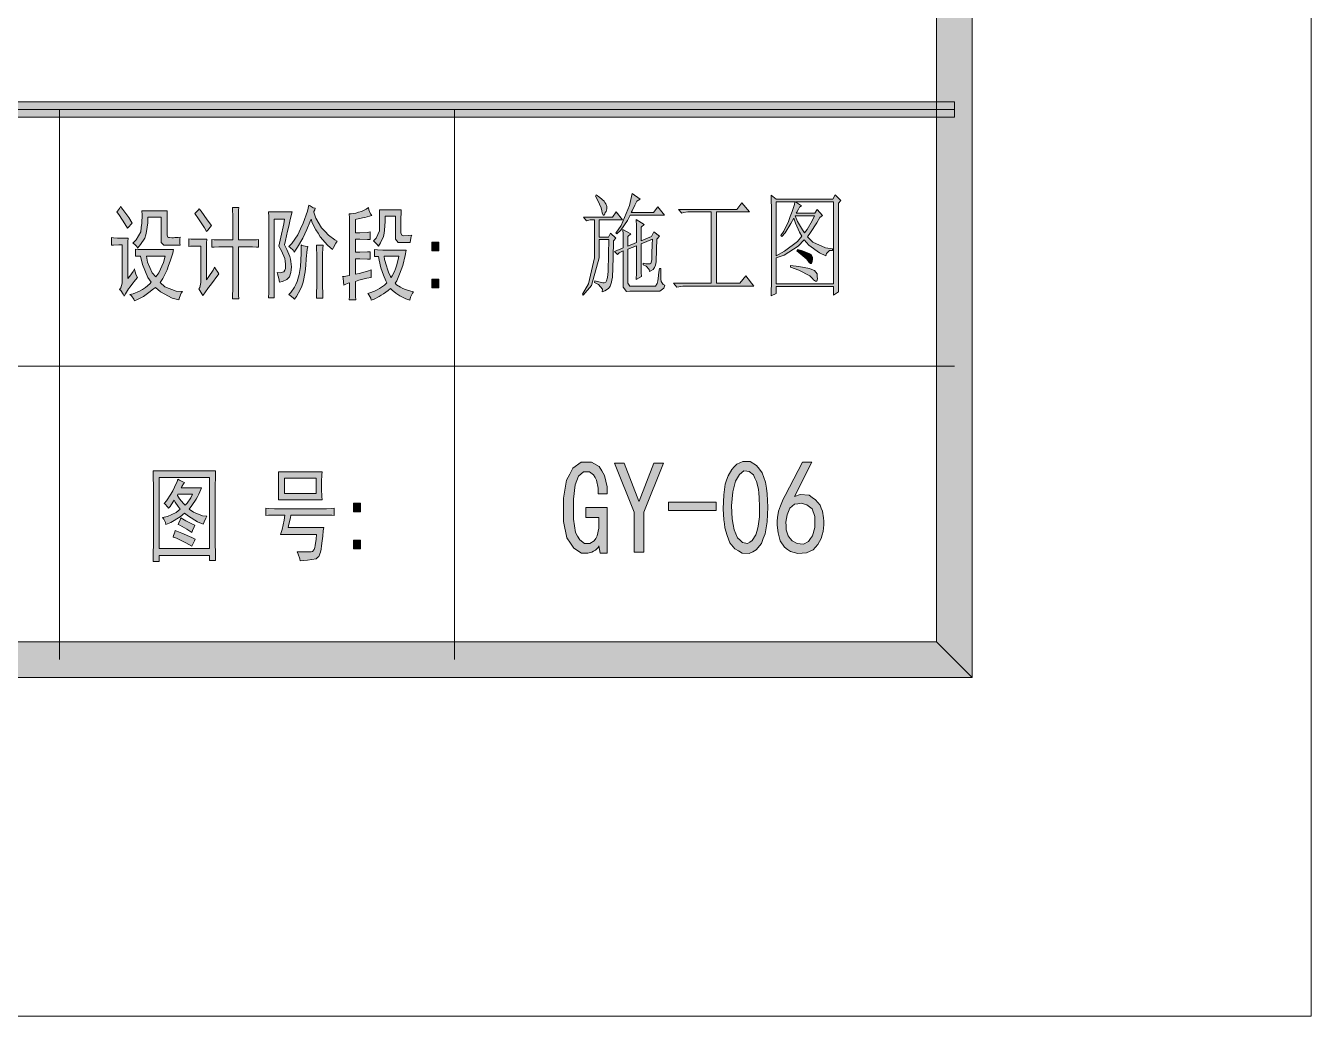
# Model space of a CAD drawing. Header units: millimetres. Extents: x 210 to 63265, y -7201 to 22496.
# Drawn here: x 61464 to 63265, y -7201 to -5813 of the extents above; entities that cross this region are included whole.
import ezdxf

# ---------------------------------------------------------------- set-up
doc = ezdxf.new("R2010")
doc.units = ezdxf.units.MM

msp = doc.modelspace()

# ---------------------------------------------------------------- hatches: boundary and pattern name
h = msp.add_hatch(color=0)
h.dxf.hatch_style = 2
h.paths.add_polyline_path([(62790.1, -6726.4), (62740, -6676.5), (62740, 21971.2), (62790.1, 22021.1)])
h = msp.add_hatch(color=0)
h.dxf.hatch_style = 2
h.paths.add_polyline_path([(60263.2, -5941), (60263.2, -5919.6), (62765, -5919.6), (62765, -5941)])
h = msp.add_hatch(color=0)
h.dxf.hatch_style = 2
h.paths.add_polyline_path([(62263.2, -6050.2), (62268.1, -6053.6), (62274.1, -6058.9), (62275.4, -6060.9), (62276.6, -6062.9), (62277.9, -6066.4), (62277.9, -6068.1), (62277.9, -6069.8), (62277, -6073.4), (62275.9, -6075), (62275, -6076.8), (62273.8, -6078.4), (62272.7, -6078.4), (62271.5, -6075.4), (62271.1, -6072.3), (62270, -6068.1), (62265.5, -6057.9), (62262.2, -6052)])
h = msp.add_hatch(color=0)
h.dxf.hatch_style = 2
h.paths.add_polyline_path([(62313.7, -6048.4), (62324.6, -6056.2), (62320.1, -6058.8), (62317.4, -6064.7), (62313.5, -6072.5), (62312.2, -6074.7), (62343.2, -6074.7), (62349.6, -6066.8), (62358.9, -6078.4), (62310.8, -6078.4), (62306.9, -6086.1), (62297.6, -6099.4), (62292.2, -6104.7), (62290.6, -6103.7), (62298.3, -6092.9), (62309.7, -6065.2)])
h = msp.add_hatch(color=0)
h.paths.add_polyline_path([(62602.4, -6061.8), (62602.4, -6163.6), (62602.4, -6169.8), (62602.6, -6180.8), (62602.8, -6185.8), (62595.4, -6190.6), (62595.4, -6178.4), (62515.5, -6178.4), (62515.5, -6188.3), (62508.1, -6191.8), (62508.3, -6185.8), (62508.7, -6173.2), (62508.7, -6166.8), (62508.7, -6074.1), (62508.7, -6068.9), (62508.3, -6057.1), (62508.1, -6050.7), (62515.5, -6056.2), (62594.5, -6056.2), (62597.9, -6050.2), (62605.8, -6058.2)])
h.paths.add_polyline_path([(62515.5, -6174.7), (62595.4, -6174.7), (62595.4, -6060), (62542.5, -6060), (62550.7, -6065.6), (62547.8, -6067.3), (62546.4, -6070), (62544.1, -6074.5), (62543.4, -6075.9), (62569.5, -6075.9), (62572.9, -6070.4), (62580.2, -6079), (62576.3, -6082), (62572.2, -6089.5), (62563.6, -6102.9), (62559.1, -6109), (62566.8, -6116.2), (62584.2, -6124.4), (62594, -6125.7), (62594, -6128.2), (62590.2, -6128.3), (62585.6, -6132.1), (62584.7, -6135.5), (62576.1, -6131.4), (62561.1, -6120.5), (62554.6, -6113.3), (62546.1, -6121.9), (62526.6, -6134.6), (62515.5, -6138.5)])
h.paths.add_polyline_path([(62515.5, -6060), (62515.5, -6135.5), (62526.9, -6129.2), (62545, -6115.5), (62551.2, -6107.8), (62548, -6102.2), (62542.5, -6089.7), (62540, -6082.7), (62536, -6090.4), (62527.8, -6103.3), (62523.3, -6108.5), (62521.9, -6107.2), (62525.8, -6100.8), (62532.5, -6087.4), (62535.1, -6080.6), (62537.8, -6073.6), (62541, -6063.4), (62541.4, -6060)])
h.paths.add_polyline_path([(62541.9, -6079.7), (62545.3, -6087.4), (62552, -6099.2), (62555.2, -6103.5), (62558.6, -6098.6), (62565.6, -6086.7), (62569, -6079.7)])
h = msp.add_hatch(color=0)
h.dxf.hatch_style = 2
h.paths.add_polyline_path([(61596.7, -6066.6), (61600.1, -6070.4), (61608.3, -6081.8), (61613.1, -6089.7), (61611.5, -6091.1), (61608.1, -6094.9), (61606.5, -6097), (61602.9, -6090.6), (61595.2, -6079), (61591.3, -6074), (61592.6, -6072.9), (61595.2, -6069.1)])
h = msp.add_hatch(color=0)
h.dxf.hatch_style = 2
h.paths.add_polyline_path([(61707, -6069.5), (61709.7, -6073.1), (61718.3, -6084.9), (61724.2, -6093.1), (61722.4, -6095.4), (61718.9, -6099.5), (61717.1, -6101.5), (61714.4, -6096.1), (61706.1, -6083.6), (61700.6, -6076.3), (61702, -6074.9), (61705.3, -6071.5)])
h = msp.add_hatch(color=0)
h.dxf.hatch_style = 2
h.paths.add_polyline_path([(61753.9, -6113.3), (61753.9, -6085.2), (61753.9, -6079.7), (61753.6, -6070.9), (61753.4, -6067.7), (61762.3, -6067.7), (61762.1, -6071.5), (61761.8, -6077.9), (61761.8, -6080.8), (61761.8, -6113.3), (61779.1, -6113.3), (61781.6, -6113.3), (61787.2, -6113.1), (61790.2, -6112.8), (61790.2, -6123.5), (61787, -6123.2), (61781.6, -6123), (61779.7, -6123), (61761.8, -6123), (61761.8, -6179.3), (61761.8, -6182.7), (61762.1, -6190.8), (61762.3, -6195.6), (61753.4, -6195.6), (61753.6, -6190.8), (61753.9, -6182.9), (61753.9, -6179.9), (61753.9, -6123), (61737.3, -6123), (61734.2, -6123), (61727.8, -6123.2), (61724.8, -6123.5), (61724.8, -6112.8), (61727.8, -6113.1), (61733.7, -6113.3), (61736.6, -6113.3)])
h = msp.add_hatch(color=0)
h.dxf.hatch_style = 2
h.paths.add_polyline_path([(61867.5, -6074.5), (61870.4, -6082.7), (61878.2, -6096.1), (61883.3, -6101.3), (61888.3, -6106.5), (61896.9, -6113.3), (61900.4, -6115.1), (61898.3, -6118), (61894.9, -6123.9), (61893.6, -6126.9), (61886.7, -6120.5), (61876.5, -6109), (61873.4, -6104), (61870.2, -6099.2), (61865.4, -6089.2), (61863.6, -6084.2), (61862.1, -6088.3), (61857.9, -6098.6), (61855, -6104.7), (61852.1, -6110.6), (61844.6, -6123.5), (61840, -6130.3), (61838.4, -6127.8), (61834.4, -6123.9), (61832.4, -6122.4), (61836.7, -6118.1), (61845, -6106), (61848.9, -6097.9), (61852.7, -6089.9), (61858.6, -6073.1), (61860.7, -6064.5), (61862.3, -6065.7), (61866.8, -6068.1), (61869.5, -6068.9), (61868.8, -6070.9), (61867.7, -6073.6)])
h = msp.add_hatch(color=0)
h.dxf.hatch_style = 2
h.paths.add_polyline_path([(61948.6, -6079), (61945.5, -6079.9), (61939.1, -6081.7), (61935.7, -6082.4), (61932.1, -6083.3), (61927.3, -6084.3), (61925.7, -6084.7), (61925.7, -6103.3), (61932.1, -6103.3), (61942.5, -6102.8), (61946.4, -6102), (61946.4, -6112.8), (61942.5, -6112.6), (61932.1, -6112.2), (61925.7, -6112.2), (61925.7, -6130.3), (61932.1, -6130.3), (61942.5, -6130), (61946.4, -6129.8), (61946.4, -6140.3), (61942.5, -6140.1), (61932.1, -6139.8), (61925.7, -6139.8), (61925.7, -6161.3), (61931.2, -6160.2), (61942.5, -6157), (61948, -6155), (61947.8, -6157.9), (61947.7, -6163.2), (61947.7, -6165.7), (61941.8, -6166.8), (61930.8, -6169.7), (61925.7, -6171.5), (61925.7, -6180.9), (61925.7, -6184.3), (61925.8, -6192.6), (61926.2, -6197.2), (61917.2, -6197.2), (61917.4, -6192.6), (61917.6, -6184.3), (61917.6, -6180.9), (61917.6, -6173.6), (61915.6, -6174.1), (61911.5, -6175.6), (61909.7, -6176.5), (61909.2, -6172.5), (61908.5, -6166.6), (61907.9, -6164.7), (61910.1, -6164.3), (61914.9, -6163.6), (61917.6, -6162.9), (61917.6, -6097.6), (61917.6, -6092.9), (61917.4, -6082.4), (61917.2, -6076.8), (61919.7, -6076.8), (61926.4, -6075.7), (61930.3, -6074.5), (61934.4, -6073.4), (61941, -6070), (61943.9, -6067.7), (61944.8, -6070.9), (61947.1, -6076.5)])
h = msp.add_hatch(color=0)
h.dxf.hatch_style = 2
h.paths.add_polyline_path([(62378.4, -6070.4), (62460, -6070.4), (62467.3, -6061.3), (62477.7, -6074), (62431.6, -6074), (62431.6, -6174.1), (62464.5, -6174.1), (62472.7, -6163.8), (62484, -6177.9), (62387.9, -6177.9), (62384.7, -6177.9), (62378.8, -6178.8), (62376.1, -6179.7), (62371.6, -6174.1), (62424.2, -6174.1), (62424.2, -6074), (62394.7, -6074), (62391.5, -6074), (62385.6, -6075), (62382.9, -6075.9)])
h = msp.add_hatch(color=0)
h.dxf.hatch_style = 2
h.paths.add_polyline_path([(61660.9, -6120.6), (61657.3, -6120.6), (61653.6, -6116.7), (61653.4, -6112.8), (61653.4, -6081.3), (61634.8, -6081.3), (61634.8, -6089.2), (61633.3, -6101.5), (61632.1, -6106), (61630.7, -6110.6), (61624.8, -6119.9), (61620.5, -6124.6), (61619.6, -6122.6), (61616.2, -6119.2), (61613.7, -6118), (61618.8, -6113.1), (61624.9, -6102), (61625.6, -6096), (61626.4, -6089.7), (61626.9, -6077.9), (61626.7, -6072.3), (61662.1, -6072.3), (61662, -6075.7), (61661.8, -6084.2), (61661.8, -6089.2), (61661.8, -6104.4), (61661.8, -6106.7), (61662.9, -6109.4), (61664.1, -6109.7), (61665.2, -6110.1), (61668.6, -6110.5), (61670.7, -6110.3), (61672.7, -6110.1), (61677.5, -6109.7), (61680.4, -6109.4), (61679.9, -6112.2), (61679.9, -6118), (61680.4, -6120.6)])
h = msp.add_hatch(color=0)
h.dxf.hatch_style = 2
h.paths.add_polyline_path([(61837.1, -6074), (61836.2, -6077), (61833.9, -6087), (61832.4, -6094), (61830.8, -6100.8), (61828, -6114), (61826.5, -6120.1), (61829.8, -6126.6), (61833.9, -6136.6), (61834.8, -6140.1), (61835.5, -6143.7), (61836, -6151.1), (61835.7, -6155), (61835.5, -6158.9), (61833.5, -6164.8), (61831.7, -6166.8), (61829.9, -6168.8), (61823.7, -6171.6), (61819.2, -6172.5), (61818.5, -6167.5), (61816.7, -6160.7), (61816, -6158.9), (61820.3, -6159.5), (61825.7, -6157.9), (61826.7, -6155.5), (61827.6, -6153.4), (61828, -6147.1), (61827.3, -6143.2), (61826.7, -6139.3), (61822.3, -6128.5), (61818.5, -6121.9), (61821.4, -6109.4), (61825.5, -6090.6), (61826.5, -6084.2), (61812.1, -6084.2), (61812.1, -6194.5), (61804, -6194.5), (61804.4, -6186.8), (61804.5, -6173.6), (61804.5, -6168.1), (61804.5, -6101), (61804.5, -6094.5), (61804.4, -6080.9), (61804, -6074)])
h = msp.add_hatch(color=0)
h.dxf.hatch_style = 2
h.paths.add_polyline_path([(61989.9, -6071.1), (61989.7, -6075.4), (61989.5, -6083.3), (61989.5, -6086.8), (61989.5, -6101), (61989.5, -6103.5), (61990.8, -6106.5), (61992.2, -6106.9), (61993.6, -6107.4), (61999.9, -6107.2), (62004.7, -6106.7), (62003.8, -6108.7), (62002.8, -6113.7), (62002.6, -6116.7), (61989.5, -6116.7), (61985.9, -6116.7), (61982, -6112.1), (61981.8, -6107.2), (61981.8, -6080.2), (61967.5, -6080.2), (61967.5, -6087.6), (61966.6, -6099.4), (61965.9, -6103.8), (61965, -6108.3), (61960.9, -6117.3), (61957.9, -6121.9), (61956.2, -6119.9), (61953, -6116.2), (61951.1, -6114.6), (61955, -6110.6), (61959.3, -6100.6), (61959.5, -6094.5), (61959.6, -6088.4), (61959.6, -6076.8), (61959.5, -6071.1)])
h = msp.add_hatch(color=0)
h.dxf.hatch_style = 2
h.paths.add_polyline_path([(62245, -6190.6), (62244.1, -6189.5), (62252.3, -6174.7), (62260.7, -6138.5), (62260.7, -6117.1), (62260.7, -6085), (62254.8, -6085), (62249.4, -6086.3), (62245.5, -6081.5), (62285.8, -6081.5), (62291.1, -6074.1), (62299.9, -6085), (62267.2, -6085), (62267.2, -6109.2), (62280.4, -6109.2), (62283.3, -6103.7), (62290.6, -6111), (62287.2, -6114.6), (62286.7, -6138.5), (62285.8, -6165.9), (62285.2, -6169.3), (62284.7, -6172.7), (62282.9, -6177.9), (62281.6, -6179.7), (62280.2, -6181.5), (62275.2, -6184.5), (62271.5, -6185.8), (62271.8, -6182.4), (62266.4, -6175.9), (62260.7, -6172.9), (62261.3, -6170.4), (62264.8, -6171.6), (62270.4, -6173.1), (62272.2, -6173.2), (62274.1, -6173.4), (62276.5, -6172.7), (62277.2, -6171.6), (62277.7, -6170.7), (62279, -6165.7), (62279.3, -6161.6), (62279.9, -6157.5), (62280.6, -6133), (62280.8, -6112.8), (62267.2, -6112.8), (62267.5, -6138.2), (62256.6, -6177.2)])
h = msp.add_hatch(color=0)
h.dxf.hatch_style = 2
h.paths.add_polyline_path([(62307.4, -6121.9), (62319.6, -6117.1), (62319.6, -6110.3), (62319.4, -6094), (62319, -6084.5), (62330.5, -6091.8), (62326, -6095.6), (62326, -6114.6), (62340.7, -6108.5), (62343.7, -6101.7), (62351.6, -6107.9), (62348, -6112.2), (62347.8, -6126.9), (62347.3, -6143.9), (62346.8, -6146.2), (62346.4, -6148.6), (62345, -6152.1), (62343.9, -6153.2), (62342.8, -6154.5), (62339.8, -6156.6), (62337.8, -6157.5), (62337.5, -6154.5), (62333.2, -6150), (62328.9, -6148.4), (62328.9, -6145.9), (62332.8, -6146.6), (62337.8, -6146.8), (62338.7, -6146.6), (62339.8, -6146.2), (62341, -6141.2), (62341.2, -6136.7), (62341.2, -6132.1), (62341.4, -6119.8), (62341.8, -6112.2), (62326, -6118.9), (62326, -6145.3), (62326, -6149.6), (62326.2, -6159.1), (62326.6, -6164.3), (62319, -6168.6), (62319.4, -6159.6), (62319.6, -6136), (62319.6, -6121.4), (62307.4, -6126.2), (62307.4, -6169.8), (62307.4, -6173.8), (62310.3, -6177.9), (62313.3, -6177.9), (62344.1, -6177.9), (62346.1, -6177.9), (62348.7, -6174.3), (62349.3, -6170.7), (62350, -6167.2), (62351.1, -6158.6), (62351.6, -6153.2), (62353.6, -6153.2), (62353.6, -6157), (62353.7, -6164.3), (62353.9, -6168.1), (62354.3, -6171.6), (62357, -6175.9), (62359.3, -6176.6), (62357.7, -6180.9), (62352.3, -6185.2), (62348.6, -6185.2), (62310.3, -6185.2), (62305.4, -6185.4), (62300.8, -6179.7), (62301, -6173.6), (62301, -6128.7), (62295.1, -6131.2), (62293.1, -6133.7), (62288.6, -6129.4), (62301, -6124.4), (62301, -6118.7), (62300.8, -6105.8), (62300.4, -6098.6), (62311.7, -6104.7), (62307.4, -6108.5)])
h = msp.add_hatch(color=0)
h.dxf.hatch_style = 2
h.paths.add_polyline_path([(61607.2, -6110.6), (61607, -6115.6), (61606.9, -6126.9), (61606.9, -6133.2), (61606.9, -6167.5), (61609.5, -6164.1), (61614.2, -6157.3), (61616.2, -6153.9), (61616.9, -6156.8), (61618.8, -6162.7), (61620.5, -6165.7), (61617.6, -6169.1), (61612.6, -6175.6), (61610.3, -6178.8), (61607.9, -6181.8), (61603.6, -6188.6), (61601.9, -6192.2), (61600.2, -6189.2), (61597.2, -6184.3), (61595.4, -6182.7), (61597.2, -6180.4), (61598.8, -6174), (61598.8, -6169.7), (61598.8, -6120.1), (61594.3, -6120.1), (61587, -6120.5), (61584.1, -6120.6), (61584.1, -6110.1), (61586.8, -6110.3), (61592.6, -6110.6), (61595.4, -6110.6)])
h = msp.add_hatch(color=0)
h.dxf.hatch_style = 2
h.paths.add_polyline_path([(61717.6, -6112.2), (61717.2, -6117.6), (61717.1, -6128.9), (61717.1, -6134.8), (61717.1, -6169.1), (61720.6, -6164.3), (61726.4, -6155.5), (61728.5, -6151.6), (61729.8, -6153.9), (61732.8, -6158.4), (61734.4, -6160.7), (61722.6, -6176.5), (61719.9, -6180), (61714.6, -6187.4), (61712.1, -6191.1), (61710.6, -6188.6), (61707.8, -6184), (61706.5, -6182), (61707.9, -6179.9), (61709.2, -6173.1), (61709, -6168.6), (61709, -6121.9), (61703.3, -6121.9), (61694.9, -6122.1), (61692.2, -6122.4), (61692.2, -6111.7), (61695.6, -6112.1), (61700.2, -6112.2), (61701.5, -6112.2)])
h = msp.add_hatch(color=0)
h.dxf.hatch_style = 2
h.paths.add_polyline_path([(61858.9, -6122.4), (61858.2, -6126.6), (61856.6, -6140), (61856.1, -6149.1), (61855.3, -6158.2), (61852.7, -6172.7), (61850.5, -6178.1), (61848.4, -6183.4), (61843.4, -6192.6), (61840.3, -6196.1), (61838.5, -6194.2), (61834.4, -6191.1), (61832.4, -6189.9), (61835.5, -6186.8), (61840.5, -6179.7), (61842.3, -6175.6), (61844.1, -6171.5), (61846.8, -6161.8), (61847.8, -6156.2), (61848.7, -6150.5), (61849.6, -6132.5), (61849.6, -6120.1), (61850.9, -6121), (61855.5, -6122.1)])
h = msp.add_hatch(color=0)
h.dxf.hatch_style = 2
h.paths.add_polyline_path([(61880.6, -6120.6), (61880, -6124.6), (61879.7, -6133.2), (61879.7, -6137.6), (61879.7, -6175.4), (61879.7, -6178.1), (61879.9, -6187.9), (61880, -6195.1), (61871.3, -6195.1), (61871.4, -6187.4), (61871.6, -6177.4), (61871.6, -6174.7), (61871.6, -6137.6), (61871.6, -6133.7), (61871.4, -6125.1), (61871.3, -6120.6)])
h = msp.add_hatch(color=0)
h.dxf.hatch_style = 2
h.paths.add_polyline_path([(62042.6, -6128.5), (62033, -6128.5), (62033, -6116.2), (62042.6, -6116.2)])
h = msp.add_hatch(color=0)
h.paths.add_polyline_path([(61617.8, -6126.4), (61621.2, -6126.6), (61628.9, -6126.9), (61633, -6126.9), (61671.1, -6126.9), (61669.8, -6131.9), (61666.3, -6143), (61664.1, -6149.1), (61662, -6155.2), (61655.9, -6167.2), (61652.1, -6173.1), (61658.7, -6179), (61674.5, -6185.2), (61683.3, -6185.4), (61681.6, -6187.9), (61679.1, -6193.8), (61678.2, -6197.2), (61669.1, -6194.7), (61652.8, -6185.9), (61645.7, -6179.9), (61643, -6182), (61636.4, -6187), (61632.6, -6189.7), (61628.9, -6192.4), (61620.6, -6196.7), (61616.2, -6198.5), (61615.3, -6196.1), (61612.2, -6191.8), (61609.9, -6189.9), (61614.6, -6188.8), (61623.3, -6185.2), (61627.4, -6182.7), (61631.6, -6180), (61637.6, -6175), (61639.8, -6172.5), (61635.1, -6166.1), (61627.6, -6147.7), (61624.6, -6135.9), (61617.8, -6135.9)])
h.paths.add_polyline_path([(61646.2, -6165.2), (61650.3, -6159.5), (61657, -6145), (61659.3, -6135.9), (61633, -6135.9), (61634.6, -6144.6), (61641, -6159.3)])
h = msp.add_hatch(color=0)
h.paths.add_polyline_path([(61996.7, -6127.4), (61995.4, -6135.3), (61992, -6149.3), (61989.9, -6155.4), (61987.7, -6161.4), (61983.6, -6170.7), (61981.5, -6174.1), (61983.4, -6176.1), (61988.8, -6179.7), (61992.4, -6181.3), (61996, -6182.7), (62003.5, -6185.2), (62007.2, -6185.9), (62005.8, -6187.7), (62003.1, -6193.6), (62002.2, -6197.9), (61996.5, -6195.6), (61987.9, -6191.5), (61985.2, -6189.7), (61982.5, -6187.9), (61977.4, -6183.8), (61975, -6181.5), (61971.8, -6184.3), (61965.2, -6189), (61962, -6190.8), (61958.9, -6192.6), (61951.9, -6196.1), (61948, -6197.9), (61947.3, -6195.1), (61944.8, -6190.2), (61943, -6188.3), (61946, -6187.4), (61952.5, -6184.9), (61956.1, -6183.3), (61959.6, -6181.5), (61966.6, -6176.6), (61970, -6173.6), (61968.4, -6170.7), (61965, -6162.7), (61963.2, -6157.3), (61961.6, -6152.3), (61959.1, -6141.8), (61958.2, -6136.4), (61956.8, -6136.4), (61953.9, -6136.4), (61952.7, -6136.4), (61952.7, -6126.9), (61956.8, -6127.3), (61964.3, -6127.4), (61967.9, -6127.4)])
h.paths.add_polyline_path([(61965.9, -6135.9), (61966.6, -6140.7), (61969.1, -6149.8), (61970.7, -6154.3), (61972.3, -6158.6), (61974.8, -6164.3), (61975.9, -6165.7), (61977.4, -6163.8), (61980.4, -6157.7), (61981.8, -6153.6), (61983.4, -6149.6), (61985.8, -6140.7), (61986.5, -6135.9), (61967.9, -6135.9)])
h = msp.add_hatch(color=0)
h.dxf.hatch_style = 2
h.paths.add_polyline_path([(62545, -6126.9), (62550.7, -6128.3), (62559.1, -6131.2), (62561.6, -6132.5), (62564.1, -6133.5), (62566.3, -6137.8), (62566.1, -6140.7), (62565.7, -6143.5), (62564.8, -6146.4), (62564.1, -6146.4), (62563.2, -6146.4), (62561.6, -6145), (62560.5, -6143.4), (62558.2, -6140.3), (62550, -6133), (62544.4, -6128.7)])
h = msp.add_hatch(color=0)
h.dxf.hatch_style = 2
h.paths.add_polyline_path([(62535.5, -6148.9), (62546.9, -6150.5), (62561.8, -6153.4), (62565.2, -6154.8), (62568.8, -6156.1), (62572.7, -6160.9), (62572.9, -6164.3), (62573.1, -6167.7), (62572.2, -6171.1), (62570.9, -6171.1), (62570.2, -6171.1), (62567.7, -6169.1), (62566.1, -6167.3), (62562.3, -6163.6), (62547.1, -6155.7), (62535.5, -6151.4)])
h = msp.add_hatch(color=0)
h.dxf.hatch_style = 2
h.paths.add_polyline_path([(62042.6, -6180.4), (62033, -6180.4), (62033, -6168.1), (62042.6, -6168.1)])
h = msp.add_hatch(color=0)
h.dxf.hatch_style = 2
h.paths.add_polyline_path([(62278.6, -6552.3), (62268.6, -6552.3), (62266.8, -6542.1), (62265.7, -6544.3), (62262, -6548), (62259.5, -6549.5), (62257.1, -6550.9), (62251.6, -6552.3), (62248.7, -6552.3), (62242.7, -6552.3), (62231.7, -6545.3), (62226.9, -6538.2), (62222.1, -6531), (62217.2, -6508.1), (62217.2, -6492.6), (62217.2, -6475.4), (62221.5, -6449.8), (62226, -6441.4), (62230.3, -6433), (62242.3, -6424.6), (62250, -6424.6), (62256.6, -6424.6), (62267.2, -6430.9), (62270.9, -6436.9), (62274.7, -6443.2), (62278.6, -6459.3), (62278.6, -6469.1), (62265.7, -6469.1), (62265.7, -6461.4), (62263.6, -6450), (62261.6, -6446.1), (62259.5, -6442.3), (62253.7, -6438.5), (62250, -6438.5), (62245.2, -6438.5), (62238.2, -6444.4), (62235.9, -6450.5), (62233.5, -6456.6), (62231.2, -6476.8), (62231.2, -6491), (62231.2, -6504.6), (62234.1, -6523.2), (62237.1, -6528.3), (62240, -6533.4), (62246.8, -6538.5), (62250.5, -6538.5), (62254.3, -6538.5), (62260.4, -6535), (62262.5, -6531.6), (62264.7, -6528.2), (62266.8, -6517.3), (62266.8, -6510.1), (62266.8, -6502.1), (62248.7, -6502.1), (62248.7, -6488.1), (62278.6, -6488.1)])
h = msp.add_hatch(color=0)
h.dxf.hatch_style = 2
h.paths.add_polyline_path([(62357.3, -6426), (62330, -6494.7), (62330, -6550.9), (62316.5, -6550.9), (62316.5, -6494.7), (62289, -6426), (62302.4, -6426), (62323, -6479.3), (62323.5, -6479.3), (62343.9, -6426)])
h = msp.add_hatch(color=0)
h.paths.add_polyline_path([(62441.6, -6480.4), (62441.8, -6470.7), (62443.9, -6455.5), (62445.9, -6449.8), (62447.8, -6444.1), (62453.2, -6434.8), (62456.6, -6431.2), (62460.2, -6427.5), (62468.8, -6423.9), (62474, -6423.9), (62479, -6423.9), (62487.9, -6429.2), (62491.7, -6434.4), (62495.6, -6439.8), (62500.4, -6453), (62501.7, -6461.1), (62502.8, -6469.1), (62503.7, -6487.6), (62503.1, -6497.9), (62502.8, -6508.3), (62499.7, -6525.3), (62497.2, -6531.9), (62494.9, -6538.5), (62487.4, -6547.7), (62482.4, -6550.2), (62477.4, -6552.7), (62467.5, -6552.1), (62462.5, -6549.1), (62457.5, -6546.1), (62450.5, -6537.8), (62448.6, -6532.6), (62446.4, -6527.6), (62443.5, -6516.7), (62442.7, -6511.2), (62441.8, -6505.4), (62441.2, -6490.1)])
h.paths.add_polyline_path([(62453.7, -6476.1), (62452.9, -6486.1), (62453.6, -6504), (62455, -6511.9), (62456.4, -6519.8), (62461.3, -6530.9), (62464.7, -6534.1), (62467.9, -6537.5), (62474.9, -6538.7), (62478.3, -6536.8), (62481.8, -6534.6), (62486.8, -6526.6), (62488.5, -6520.7), (62490.1, -6514.6), (62491.7, -6501.5), (62491.7, -6494.4), (62491.7, -6487.2), (62491.3, -6474.3), (62491, -6468.4), (62490.4, -6462.5), (62487.7, -6452), (62485.6, -6447.3), (62483.4, -6442.5), (62477.5, -6437.6), (62474, -6437.3), (62470.2, -6437.1), (62463.8, -6441.8), (62461.1, -6446.6), (62458.2, -6451.2), (62454.6, -6466.1)])
h = msp.add_hatch(color=0)
h.paths.add_polyline_path([(62516.9, -6507.4), (62517.1, -6502.2), (62518.7, -6493.3), (62520.1, -6489.5), (62521.4, -6485.9), (62525.3, -6476.8), (62528, -6471.3), (62552, -6424.6), (62565.4, -6424.6), (62540.9, -6472.7), (62548.7, -6470.2), (62561.3, -6470.9), (62565.9, -6474.3), (62570.6, -6477.5), (62576.8, -6485.1), (62578.4, -6489.2), (62580, -6493.5), (62581.8, -6502.6), (62582, -6507.4), (62582.2, -6512.4), (62580.9, -6522.1), (62579.7, -6526.7), (62578.3, -6531.6), (62573.6, -6540.2), (62570.4, -6543.9), (62567, -6547.8), (62557.7, -6552), (62551.6, -6552.3), (62545.7, -6552.7), (62535.3, -6550), (62531.2, -6547), (62526.9, -6543.7), (62521, -6535), (62519.6, -6529.4), (62518, -6523.7), (62516.5, -6512.8)])
h.paths.add_polyline_path([(62535, -6531.6), (62537.6, -6535), (62544.6, -6538.9), (62548.9, -6539.3), (62553.4, -6539.6), (62560.7, -6536), (62563.6, -6531.9), (62566.4, -6528), (62569.5, -6516.2), (62569.5, -6508.5), (62569.5, -6501), (62565.7, -6490.2), (62562.2, -6487.4), (62558.4, -6484.5), (62550.3, -6482.4), (62545.7, -6483.1), (62541.2, -6483.8), (62534.6, -6489.2), (62532.6, -6494), (62530.7, -6498.7), (62528.9, -6508.7), (62529.1, -6514), (62529.4, -6519.4), (62532.3, -6528.2)])
h = msp.add_hatch(color=0)
h.paths.add_polyline_path([(61729.9, -6437.1), (61729.6, -6444.1), (61729.4, -6459.7), (61729.4, -6468.1), (61729.4, -6528.3), (61729.4, -6536.9), (61729.6, -6554.1), (61729.9, -6562.7), (61721.4, -6562.7), (61721.4, -6555.4), (61650.9, -6555.4), (61650.9, -6563.8), (61642.5, -6563.8), (61642.6, -6555), (61642.8, -6536.9), (61642.8, -6527.6), (61642.8, -6468.1), (61642.8, -6459.8), (61642.6, -6444.4), (61642.5, -6437.1)])
h.paths.add_polyline_path([(61721.4, -6545.7), (61721.4, -6446.1), (61650.9, -6446.1), (61650.9, -6545.7)])
h = msp.add_hatch(color=0)
h.paths.add_polyline_path([(61879, -6438.2), (61878.8, -6442.5), (61878.4, -6452), (61878.4, -6457.3), (61878.4, -6462.7), (61878.8, -6472.9), (61879, -6477.5), (61817.8, -6477.5), (61818, -6473.6), (61818.1, -6464.3), (61818.1, -6458.9), (61818.1, -6453.4), (61818, -6443), (61817.8, -6438.2)])
h.paths.add_polyline_path([(61870.6, -6468.6), (61870.6, -6447.1), (61826.2, -6447.1), (61826.2, -6468.6)])
h = msp.add_hatch(color=0)
h.paths.add_polyline_path([(61686.3, -6453.4), (61685, -6455), (61682.7, -6458.8), (61681.6, -6460.7), (61710.1, -6460.7), (61709.2, -6463.2), (61706.5, -6469.5), (61704.5, -6473.1), (61702.6, -6476.8), (61696.7, -6485.4), (61692.7, -6490.6), (61699, -6494.7), (61711.5, -6499.9), (61717.6, -6500.6), (61716.2, -6503.3), (61713.7, -6508.5), (61712.6, -6511.4), (61704.7, -6508.3), (61691.7, -6500.6), (61686.3, -6496.1), (61680.2, -6501.5), (61667.2, -6509.4), (61660.2, -6511.9), (61659.6, -6509.4), (61657.3, -6504.6), (61655.5, -6502.4), (61662.3, -6501), (61674.7, -6495.1), (61680.4, -6490.6), (61677.5, -6486.8), (61673.2, -6480.8), (61672, -6478.1), (61670.2, -6480.9), (61666.1, -6486.7), (61663.9, -6489.3), (61662.5, -6487.2), (61659.3, -6483.8), (61657.7, -6482.7), (61661.2, -6478.8), (61667.3, -6469.8), (61669.8, -6464.8), (61672.5, -6460), (61676.1, -6451.8), (61677, -6448.4), (61679.1, -6449.8), (61683.8, -6452.3)])
h.paths.add_polyline_path([(61676.3, -6471.5), (61679.3, -6476.1), (61684.9, -6482.9), (61687.2, -6484.9), (61689.9, -6482), (61695.1, -6474.5), (61697.4, -6469.7), (61677, -6469.7)])
h = msp.add_hatch(color=0)
h.dxf.hatch_style = 2
h.paths.add_polyline_path([(61933, -6494.5), (61923.3, -6494.5), (61923.3, -6482), (61933, -6482)])
h = msp.add_hatch(color=0)
h.dxf.hatch_style = 2
h.paths.add_polyline_path([(62431, -6492.6), (62364.5, -6492.6), (62364.5, -6480.8), (62431, -6480.8)])
h = msp.add_hatch(color=0)
h.dxf.hatch_style = 2
h.paths.add_polyline_path([(61881.5, -6490.1), (61885.4, -6490.1), (61892.7, -6489.7), (61895.8, -6489.3), (61895.8, -6499.5), (61892.7, -6499.2), (61885.4, -6499), (61881.5, -6499), (61835.5, -6499), (61834.6, -6502.9), (61832.6, -6511.7), (61831.6, -6516.4), (61881.5, -6516.4), (61880.7, -6521), (61879.9, -6528.5), (61879.5, -6531.6), (61879.3, -6534.8), (61878.2, -6542.1), (61877.7, -6546.6), (61877, -6550.9), (61874.5, -6556.8), (61872.5, -6558.4), (61870.7, -6560), (61858.7, -6562.3), (61848.5, -6563.2), (61847.7, -6560), (61845.5, -6553.6), (61844.3, -6550.2), (61851.9, -6550.5), (61861.4, -6550.5), (61863.6, -6550.2), (61865.5, -6550), (61868.2, -6547), (61868.8, -6544.3), (61869.5, -6541.6), (61870.7, -6532.5), (61871.3, -6526), (61821, -6526), (61823, -6519.2), (61826, -6505.8), (61826.9, -6499), (61816.9, -6499), (61812.4, -6499), (61804.2, -6499.2), (61800.4, -6499.5), (61800.4, -6489.3), (61804.2, -6489.7), (61812.4, -6490.1), (61816.9, -6490.1)])
h = msp.add_hatch(color=0)
h.dxf.hatch_style = 2
h.paths.add_polyline_path([(61681.3, -6502.9), (61688.4, -6506.9), (61698.3, -6511.9), (61700.8, -6513.1), (61699.7, -6515.3), (61697.7, -6520.5), (61696.8, -6523.2), (61689.7, -6518.7), (61680, -6513.1), (61677.5, -6511.9), (61678.6, -6509.9), (61680.4, -6505.4)])
h = msp.add_hatch(color=0)
h.dxf.hatch_style = 2
h.paths.add_polyline_path([(61673.2, -6520.5), (61682.5, -6524.1), (61696.5, -6530.3), (61701.1, -6532.8), (61700.1, -6535), (61697.9, -6539.8), (61696.8, -6542.3), (61688.3, -6537.6), (61675, -6531.4), (61670.4, -6530), (61671.1, -6527.6), (61672.7, -6523)])
h = msp.add_hatch(color=0)
h.dxf.hatch_style = 2
h.paths.add_polyline_path([(61933, -6546.2), (61923.3, -6546.2), (61923.3, -6533.9), (61933, -6533.9)])
h = msp.add_hatch(color=0)
h.dxf.hatch_style = 2
h.paths.add_polyline_path([(22443.5, -6726.4), (22493.6, -6676.5), (62740, -6676.5), (62790.1, -6726.4)])

# ---------------------------------------------------------------- linework, layer by layer
at = {"color": 0, "lineweight": 0}
for points in [[(21218.6, -7201.3), (21218.6, 22496), (63265, 22496), (63265, -7201.3)], [(62790.1, -6726.4), (62740, -6676.5), (62740, 21971.2), (62790.1, 22021.1)], [(60263.2, -5941), (60263.2, -5919.6), (62765, -5919.6), (62765, -5941)], [(62263.2, -6050.2), (62268.1, -6053.6), (62274.1, -6058.9), (62275.4, -6060.9), (62276.6, -6062.9), (62277.9, -6066.4), (62277.9, -6068.1), (62277.9, -6069.8), (62277, -6073.4), (62275.9, -6075), (62275, -6076.8), (62273.8, -6078.4), (62272.7, -6078.4), (62271.5, -6075.4), (62271.1, -6072.3), (62270, -6068.1), (62265.5, -6057.9), (62262.2, -6052)], [(62313.7, -6048.4), (62324.6, -6056.2), (62320.1, -6058.8), (62317.4, -6064.7), (62313.5, -6072.5), (62312.2, -6074.7), (62343.2, -6074.7), (62349.6, -6066.8), (62358.9, -6078.4), (62310.8, -6078.4), (62306.9, -6086.1), (62297.6, -6099.4), (62292.2, -6104.7), (62290.6, -6103.7), (62298.3, -6092.9), (62309.7, -6065.2)], [(62602.4, -6061.8), (62602.4, -6163.6), (62602.4, -6169.8), (62602.6, -6180.8), (62602.8, -6185.8), (62595.4, -6190.6), (62595.4, -6178.4), (62515.5, -6178.4), (62515.5, -6188.3), (62508.1, -6191.8), (62508.3, -6185.8), (62508.7, -6173.2), (62508.7, -6166.8), (62508.7, -6074.1), (62508.7, -6068.9), (62508.3, -6057.1), (62508.1, -6050.7), (62515.5, -6056.2), (62594.5, -6056.2), (62597.9, -6050.2), (62605.8, -6058.2)], [(61596.7, -6066.6), (61600.1, -6070.4), (61608.3, -6081.8), (61613.1, -6089.7), (61611.5, -6091.1), (61608.1, -6094.9), (61606.5, -6097), (61602.9, -6090.6), (61595.2, -6079), (61591.3, -6074), (61592.6, -6072.9), (61595.2, -6069.1)], [(61707, -6069.5), (61709.7, -6073.1), (61718.3, -6084.9), (61724.2, -6093.1), (61722.4, -6095.4), (61718.9, -6099.5), (61717.1, -6101.5), (61714.4, -6096.1), (61706.1, -6083.6), (61700.6, -6076.3), (61702, -6074.9), (61705.3, -6071.5)], [(61753.9, -6113.3), (61753.9, -6085.2), (61753.9, -6079.7), (61753.6, -6070.9), (61753.4, -6067.7), (61762.3, -6067.7), (61762.1, -6071.5), (61761.8, -6077.9), (61761.8, -6080.8), (61761.8, -6113.3), (61779.1, -6113.3), (61781.6, -6113.3), (61787.2, -6113.1), (61790.2, -6112.8), (61790.2, -6123.5), (61787, -6123.2), (61781.6, -6123), (61779.7, -6123), (61761.8, -6123), (61761.8, -6179.3), (61761.8, -6182.7), (61762.1, -6190.8), (61762.3, -6195.6), (61753.4, -6195.6), (61753.6, -6190.8), (61753.9, -6182.9), (61753.9, -6179.9), (61753.9, -6123), (61737.3, -6123), (61734.2, -6123), (61727.8, -6123.2), (61724.8, -6123.5), (61724.8, -6112.8), (61727.8, -6113.1), (61733.7, -6113.3), (61736.6, -6113.3)], [(61867.5, -6074.5), (61870.4, -6082.7), (61878.2, -6096.1), (61883.3, -6101.3), (61888.3, -6106.5), (61896.9, -6113.3), (61900.4, -6115.1), (61898.3, -6118), (61894.9, -6123.9), (61893.6, -6126.9), (61886.7, -6120.5), (61876.5, -6109), (61873.4, -6104), (61870.2, -6099.2), (61865.4, -6089.2), (61863.6, -6084.2), (61862.1, -6088.3), (61857.9, -6098.6), (61855, -6104.7), (61852.1, -6110.6), (61844.6, -6123.5), (61840, -6130.3), (61838.4, -6127.8), (61834.4, -6123.9), (61832.4, -6122.4), (61836.7, -6118.1), (61845, -6106), (61848.9, -6097.9), (61852.7, -6089.9), (61858.6, -6073.1), (61860.7, -6064.5), (61862.3, -6065.7), (61866.8, -6068.1), (61869.5, -6068.9), (61868.8, -6070.9), (61867.7, -6073.6)], [(61948.6, -6079), (61945.5, -6079.9), (61939.1, -6081.7), (61935.7, -6082.4), (61932.1, -6083.3), (61927.3, -6084.3), (61925.7, -6084.7), (61925.7, -6103.3), (61932.1, -6103.3), (61942.5, -6102.8), (61946.4, -6102), (61946.4, -6112.8), (61942.5, -6112.6), (61932.1, -6112.2), (61925.7, -6112.2), (61925.7, -6130.3), (61932.1, -6130.3), (61942.5, -6130), (61946.4, -6129.8), (61946.4, -6140.3), (61942.5, -6140.1), (61932.1, -6139.8), (61925.7, -6139.8), (61925.7, -6161.3), (61931.2, -6160.2), (61942.5, -6157), (61948, -6155), (61947.8, -6157.9), (61947.7, -6163.2), (61947.7, -6165.7), (61941.8, -6166.8), (61930.8, -6169.7), (61925.7, -6171.5), (61925.7, -6180.9), (61925.7, -6184.3), (61925.8, -6192.6), (61926.2, -6197.2), (61917.2, -6197.2), (61917.4, -6192.6), (61917.6, -6184.3), (61917.6, -6180.9), (61917.6, -6173.6), (61915.6, -6174.1), (61911.5, -6175.6), (61909.7, -6176.5), (61909.2, -6172.5), (61908.5, -6166.6), (61907.9, -6164.7), (61910.1, -6164.3), (61914.9, -6163.6), (61917.6, -6162.9), (61917.6, -6097.6), (61917.6, -6092.9), (61917.4, -6082.4), (61917.2, -6076.8), (61919.7, -6076.8), (61926.4, -6075.7), (61930.3, -6074.5), (61934.4, -6073.4), (61941, -6070), (61943.9, -6067.7), (61944.8, -6070.9), (61947.1, -6076.5)], [(62378.4, -6070.4), (62460, -6070.4), (62467.3, -6061.3), (62477.7, -6074), (62431.6, -6074), (62431.6, -6174.1), (62464.5, -6174.1), (62472.7, -6163.8), (62484, -6177.9), (62387.9, -6177.9), (62384.7, -6177.9), (62378.8, -6178.8), (62376.1, -6179.7), (62371.6, -6174.1), (62424.2, -6174.1), (62424.2, -6074), (62394.7, -6074), (62391.5, -6074), (62385.6, -6075), (62382.9, -6075.9)], [(62515.5, -6174.7), (62595.4, -6174.7), (62595.4, -6060), (62542.5, -6060), (62550.7, -6065.6), (62547.8, -6067.3), (62546.4, -6070), (62544.1, -6074.5), (62543.4, -6075.9), (62569.5, -6075.9), (62572.9, -6070.4), (62580.2, -6079), (62576.3, -6082), (62572.2, -6089.5), (62563.6, -6102.9), (62559.1, -6109), (62566.8, -6116.2), (62584.2, -6124.4), (62594, -6125.7), (62594, -6128.2), (62590.2, -6128.3), (62585.6, -6132.1), (62584.7, -6135.5), (62576.1, -6131.4), (62561.1, -6120.5), (62554.6, -6113.3), (62546.1, -6121.9), (62526.6, -6134.6), (62515.5, -6138.5)], [(62515.5, -6060), (62515.5, -6135.5), (62526.9, -6129.2), (62545, -6115.5), (62551.2, -6107.8), (62548, -6102.2), (62542.5, -6089.7), (62540, -6082.7), (62536, -6090.4), (62527.8, -6103.3), (62523.3, -6108.5), (62521.9, -6107.2), (62525.8, -6100.8), (62532.5, -6087.4), (62535.1, -6080.6), (62537.8, -6073.6), (62541, -6063.4), (62541.4, -6060)], [(61660.9, -6120.6), (61657.3, -6120.6), (61653.6, -6116.7), (61653.4, -6112.8), (61653.4, -6081.3), (61634.8, -6081.3), (61634.8, -6089.2), (61633.3, -6101.5), (61632.1, -6106), (61630.7, -6110.6), (61624.8, -6119.9), (61620.5, -6124.6), (61619.6, -6122.6), (61616.2, -6119.2), (61613.7, -6118), (61618.8, -6113.1), (61624.9, -6102), (61625.6, -6096), (61626.4, -6089.7), (61626.9, -6077.9), (61626.7, -6072.3), (61662.1, -6072.3), (61662, -6075.7), (61661.8, -6084.2), (61661.8, -6089.2), (61661.8, -6104.4), (61661.8, -6106.7), (61662.9, -6109.4), (61664.1, -6109.7), (61665.2, -6110.1), (61668.6, -6110.5), (61670.7, -6110.3), (61672.7, -6110.1), (61677.5, -6109.7), (61680.4, -6109.4), (61679.9, -6112.2), (61679.9, -6118), (61680.4, -6120.6)], [(61837.1, -6074), (61836.2, -6077), (61833.9, -6087), (61832.4, -6094), (61830.8, -6100.8), (61828, -6114), (61826.5, -6120.1), (61829.8, -6126.6), (61833.9, -6136.6), (61834.8, -6140.1), (61835.5, -6143.7), (61836, -6151.1), (61835.7, -6155), (61835.5, -6158.9), (61833.5, -6164.8), (61831.7, -6166.8), (61829.9, -6168.8), (61823.7, -6171.6), (61819.2, -6172.5), (61818.5, -6167.5), (61816.7, -6160.7), (61816, -6158.9), (61820.3, -6159.5), (61825.7, -6157.9), (61826.7, -6155.5), (61827.6, -6153.4), (61828, -6147.1), (61827.3, -6143.2), (61826.7, -6139.3), (61822.3, -6128.5), (61818.5, -6121.9), (61821.4, -6109.4), (61825.5, -6090.6), (61826.5, -6084.2), (61812.1, -6084.2), (61812.1, -6194.5), (61804, -6194.5), (61804.4, -6186.8), (61804.5, -6173.6), (61804.5, -6168.1), (61804.5, -6101), (61804.5, -6094.5), (61804.4, -6080.9), (61804, -6074)], [(61989.9, -6071.1), (61989.7, -6075.4), (61989.5, -6083.3), (61989.5, -6086.8), (61989.5, -6101), (61989.5, -6103.5), (61990.8, -6106.5), (61992.2, -6106.9), (61993.6, -6107.4), (61999.9, -6107.2), (62004.7, -6106.7), (62003.8, -6108.7), (62002.8, -6113.7), (62002.6, -6116.7), (61989.5, -6116.7), (61985.9, -6116.7), (61982, -6112.1), (61981.8, -6107.2), (61981.8, -6080.2), (61967.5, -6080.2), (61967.5, -6087.6), (61966.6, -6099.4), (61965.9, -6103.8), (61965, -6108.3), (61960.9, -6117.3), (61957.9, -6121.9), (61956.2, -6119.9), (61953, -6116.2), (61951.1, -6114.6), (61955, -6110.6), (61959.3, -6100.6), (61959.5, -6094.5), (61959.6, -6088.4), (61959.6, -6076.8), (61959.5, -6071.1)], [(62245, -6190.6), (62244.1, -6189.5), (62252.3, -6174.7), (62260.7, -6138.5), (62260.7, -6117.1), (62260.7, -6085), (62254.8, -6085), (62249.4, -6086.3), (62245.5, -6081.5), (62285.8, -6081.5), (62291.1, -6074.1), (62299.9, -6085), (62267.2, -6085), (62267.2, -6109.2), (62280.4, -6109.2), (62283.3, -6103.7), (62290.6, -6111), (62287.2, -6114.6), (62286.7, -6138.5), (62285.8, -6165.9), (62285.2, -6169.3), (62284.7, -6172.7), (62282.9, -6177.9), (62281.6, -6179.7), (62280.2, -6181.5), (62275.2, -6184.5), (62271.5, -6185.8), (62271.8, -6182.4), (62266.4, -6175.9), (62260.7, -6172.9), (62261.3, -6170.4), (62264.8, -6171.6), (62270.4, -6173.1), (62272.2, -6173.2), (62274.1, -6173.4), (62276.5, -6172.7), (62277.2, -6171.6), (62277.7, -6170.7), (62279, -6165.7), (62279.3, -6161.6), (62279.9, -6157.5), (62280.6, -6133), (62280.8, -6112.8), (62267.2, -6112.8), (62267.5, -6138.2), (62256.6, -6177.2)], [(62307.4, -6121.9), (62319.6, -6117.1), (62319.6, -6110.3), (62319.4, -6094), (62319, -6084.5), (62330.5, -6091.8), (62326, -6095.6), (62326, -6114.6), (62340.7, -6108.5), (62343.7, -6101.7), (62351.6, -6107.9), (62348, -6112.2), (62347.8, -6126.9), (62347.3, -6143.9), (62346.8, -6146.2), (62346.4, -6148.6), (62345, -6152.1), (62343.9, -6153.2), (62342.8, -6154.5), (62339.8, -6156.6), (62337.8, -6157.5), (62337.5, -6154.5), (62333.2, -6150), (62328.9, -6148.4), (62328.9, -6145.9), (62332.8, -6146.6), (62337.8, -6146.8), (62338.7, -6146.6), (62339.8, -6146.2), (62341, -6141.2), (62341.2, -6136.7), (62341.2, -6132.1), (62341.4, -6119.8), (62341.8, -6112.2), (62326, -6118.9), (62326, -6145.3), (62326, -6149.6), (62326.2, -6159.1), (62326.6, -6164.3), (62319, -6168.6), (62319.4, -6159.6), (62319.6, -6136), (62319.6, -6121.4), (62307.4, -6126.2), (62307.4, -6169.8), (62307.4, -6173.8), (62310.3, -6177.9), (62313.3, -6177.9), (62344.1, -6177.9), (62346.1, -6177.9), (62348.7, -6174.3), (62349.3, -6170.7), (62350, -6167.2), (62351.1, -6158.6), (62351.6, -6153.2), (62353.6, -6153.2), (62353.6, -6157), (62353.7, -6164.3), (62353.9, -6168.1), (62354.3, -6171.6), (62357, -6175.9), (62359.3, -6176.6), (62357.7, -6180.9), (62352.3, -6185.2), (62348.6, -6185.2), (62310.3, -6185.2), (62305.4, -6185.4), (62300.8, -6179.7), (62301, -6173.6), (62301, -6128.7), (62295.1, -6131.2), (62293.1, -6133.7), (62288.6, -6129.4), (62301, -6124.4), (62301, -6118.7), (62300.8, -6105.8), (62300.4, -6098.6), (62311.7, -6104.7), (62307.4, -6108.5)], [(62541.9, -6079.7), (62545.3, -6087.4), (62552, -6099.2), (62555.2, -6103.5), (62558.6, -6098.6), (62565.6, -6086.7), (62569, -6079.7)], [(61607.2, -6110.6), (61607, -6115.6), (61606.9, -6126.9), (61606.9, -6133.2), (61606.9, -6167.5), (61609.5, -6164.1), (61614.2, -6157.3), (61616.2, -6153.9), (61616.9, -6156.8), (61618.8, -6162.7), (61620.5, -6165.7), (61617.6, -6169.1), (61612.6, -6175.6), (61610.3, -6178.8), (61607.9, -6181.8), (61603.6, -6188.6), (61601.9, -6192.2), (61600.2, -6189.2), (61597.2, -6184.3), (61595.4, -6182.7), (61597.2, -6180.4), (61598.8, -6174), (61598.8, -6169.7), (61598.8, -6120.1), (61594.3, -6120.1), (61587, -6120.5), (61584.1, -6120.6), (61584.1, -6110.1), (61586.8, -6110.3), (61592.6, -6110.6), (61595.4, -6110.6)], [(61717.6, -6112.2), (61717.2, -6117.6), (61717.1, -6128.9), (61717.1, -6134.8), (61717.1, -6169.1), (61720.6, -6164.3), (61726.4, -6155.5), (61728.5, -6151.6), (61729.8, -6153.9), (61732.8, -6158.4), (61734.4, -6160.7), (61722.6, -6176.5), (61719.9, -6180), (61714.6, -6187.4), (61712.1, -6191.1), (61710.6, -6188.6), (61707.8, -6184), (61706.5, -6182), (61707.9, -6179.9), (61709.2, -6173.1), (61709, -6168.6), (61709, -6121.9), (61703.3, -6121.9), (61694.9, -6122.1), (61692.2, -6122.4), (61692.2, -6111.7), (61695.6, -6112.1), (61700.2, -6112.2), (61701.5, -6112.2)], [(61858.9, -6122.4), (61858.2, -6126.6), (61856.6, -6140), (61856.1, -6149.1), (61855.3, -6158.2), (61852.7, -6172.7), (61850.5, -6178.1), (61848.4, -6183.4), (61843.4, -6192.6), (61840.3, -6196.1), (61838.5, -6194.2), (61834.4, -6191.1), (61832.4, -6189.9), (61835.5, -6186.8), (61840.5, -6179.7), (61842.3, -6175.6), (61844.1, -6171.5), (61846.8, -6161.8), (61847.8, -6156.2), (61848.7, -6150.5), (61849.6, -6132.5), (61849.6, -6120.1), (61850.9, -6121), (61855.5, -6122.1)], [(61880.6, -6120.6), (61880, -6124.6), (61879.7, -6133.2), (61879.7, -6137.6), (61879.7, -6175.4), (61879.7, -6178.1), (61879.9, -6187.9), (61880, -6195.1), (61871.3, -6195.1), (61871.4, -6187.4), (61871.6, -6177.4), (61871.6, -6174.7), (61871.6, -6137.6), (61871.6, -6133.7), (61871.4, -6125.1), (61871.3, -6120.6)], [(62042.6, -6128.5), (62033, -6128.5), (62033, -6116.2), (62042.6, -6116.2)], [(61617.8, -6126.4), (61621.2, -6126.6), (61628.9, -6126.9), (61633, -6126.9), (61671.1, -6126.9), (61669.8, -6131.9), (61666.3, -6143), (61664.1, -6149.1), (61662, -6155.2), (61655.9, -6167.2), (61652.1, -6173.1), (61658.7, -6179), (61674.5, -6185.2), (61683.3, -6185.4), (61681.6, -6187.9), (61679.1, -6193.8), (61678.2, -6197.2), (61669.1, -6194.7), (61652.8, -6185.9), (61645.7, -6179.9), (61643, -6182), (61636.4, -6187), (61632.6, -6189.7), (61628.9, -6192.4), (61620.6, -6196.7), (61616.2, -6198.5), (61615.3, -6196.1), (61612.2, -6191.8), (61609.9, -6189.9), (61614.6, -6188.8), (61623.3, -6185.2), (61627.4, -6182.7), (61631.6, -6180), (61637.6, -6175), (61639.8, -6172.5), (61635.1, -6166.1), (61627.6, -6147.7), (61624.6, -6135.9), (61617.8, -6135.9)], [(61646.2, -6165.2), (61650.3, -6159.5), (61657, -6145), (61659.3, -6135.9), (61633, -6135.9), (61634.6, -6144.6), (61641, -6159.3)], [(61996.7, -6127.4), (61995.4, -6135.3), (61992, -6149.3), (61989.9, -6155.4), (61987.7, -6161.4), (61983.6, -6170.7), (61981.5, -6174.1), (61983.4, -6176.1), (61988.8, -6179.7), (61992.4, -6181.3), (61996, -6182.7), (62003.5, -6185.2), (62007.2, -6185.9), (62005.8, -6187.7), (62003.1, -6193.6), (62002.2, -6197.9), (61996.5, -6195.6), (61987.9, -6191.5), (61985.2, -6189.7), (61982.5, -6187.9), (61977.4, -6183.8), (61975, -6181.5), (61971.8, -6184.3), (61965.2, -6189), (61962, -6190.8), (61958.9, -6192.6), (61951.9, -6196.1), (61948, -6197.9), (61947.3, -6195.1), (61944.8, -6190.2), (61943, -6188.3), (61946, -6187.4), (61952.5, -6184.9), (61956.1, -6183.3), (61959.6, -6181.5), (61966.6, -6176.6), (61970, -6173.6), (61968.4, -6170.7), (61965, -6162.7), (61963.2, -6157.3), (61961.6, -6152.3), (61959.1, -6141.8), (61958.2, -6136.4), (61956.8, -6136.4), (61953.9, -6136.4), (61952.7, -6136.4), (61952.7, -6126.9), (61956.8, -6127.3), (61964.3, -6127.4), (61967.9, -6127.4)], [(61965.9, -6135.9), (61966.6, -6140.7), (61969.1, -6149.8), (61970.7, -6154.3), (61972.3, -6158.6), (61974.8, -6164.3), (61975.9, -6165.7), (61977.4, -6163.8), (61980.4, -6157.7), (61981.8, -6153.6), (61983.4, -6149.6), (61985.8, -6140.7), (61986.5, -6135.9), (61967.9, -6135.9)], [(62545, -6126.9), (62550.7, -6128.3), (62559.1, -6131.2), (62561.6, -6132.5), (62564.1, -6133.5), (62566.3, -6137.8), (62566.1, -6140.7), (62565.7, -6143.5), (62564.8, -6146.4), (62564.1, -6146.4), (62563.2, -6146.4), (62561.6, -6145), (62560.5, -6143.4), (62558.2, -6140.3), (62550, -6133), (62544.4, -6128.7)], [(62535.5, -6148.9), (62546.9, -6150.5), (62561.8, -6153.4), (62565.2, -6154.8), (62568.8, -6156.1), (62572.7, -6160.9), (62572.9, -6164.3), (62573.1, -6167.7), (62572.2, -6171.1), (62570.9, -6171.1), (62570.2, -6171.1), (62567.7, -6169.1), (62566.1, -6167.3), (62562.3, -6163.6), (62547.1, -6155.7), (62535.5, -6151.4)], [(62042.6, -6180.4), (62033, -6180.4), (62033, -6168.1), (62042.6, -6168.1)], [(62278.6, -6552.3), (62268.6, -6552.3), (62266.8, -6542.1), (62265.7, -6544.3), (62262, -6548), (62259.5, -6549.5), (62257.1, -6550.9), (62251.6, -6552.3), (62248.7, -6552.3), (62242.7, -6552.3), (62231.7, -6545.3), (62226.9, -6538.2), (62222.1, -6531), (62217.2, -6508.1), (62217.2, -6492.6), (62217.2, -6475.4), (62221.5, -6449.8), (62226, -6441.4), (62230.3, -6433), (62242.3, -6424.6), (62250, -6424.6), (62256.6, -6424.6), (62267.2, -6430.9), (62270.9, -6436.9), (62274.7, -6443.2), (62278.6, -6459.3), (62278.6, -6469.1), (62265.7, -6469.1), (62265.7, -6461.4), (62263.6, -6450), (62261.6, -6446.1), (62259.5, -6442.3), (62253.7, -6438.5), (62250, -6438.5), (62245.2, -6438.5), (62238.2, -6444.4), (62235.9, -6450.5), (62233.5, -6456.6), (62231.2, -6476.8), (62231.2, -6491), (62231.2, -6504.6), (62234.1, -6523.2), (62237.1, -6528.3), (62240, -6533.4), (62246.8, -6538.5), (62250.5, -6538.5), (62254.3, -6538.5), (62260.4, -6535), (62262.5, -6531.6), (62264.7, -6528.2), (62266.8, -6517.3), (62266.8, -6510.1), (62266.8, -6502.1), (62248.7, -6502.1), (62248.7, -6488.1), (62278.6, -6488.1)], [(62357.3, -6426), (62330, -6494.7), (62330, -6550.9), (62316.5, -6550.9), (62316.5, -6494.7), (62289, -6426), (62302.4, -6426), (62323, -6479.3), (62323.5, -6479.3), (62343.9, -6426)], [(62441.6, -6480.4), (62441.8, -6470.7), (62443.9, -6455.5), (62445.9, -6449.8), (62447.8, -6444.1), (62453.2, -6434.8), (62456.6, -6431.2), (62460.2, -6427.5), (62468.8, -6423.9), (62474, -6423.9), (62479, -6423.9), (62487.9, -6429.2), (62491.7, -6434.4), (62495.6, -6439.8), (62500.4, -6453), (62501.7, -6461.1), (62502.8, -6469.1), (62503.7, -6487.6), (62503.1, -6497.9), (62502.8, -6508.3), (62499.7, -6525.3), (62497.2, -6531.9), (62494.9, -6538.5), (62487.4, -6547.7), (62482.4, -6550.2), (62477.4, -6552.7), (62467.5, -6552.1), (62462.5, -6549.1), (62457.5, -6546.1), (62450.5, -6537.8), (62448.6, -6532.6), (62446.4, -6527.6), (62443.5, -6516.7), (62442.7, -6511.2), (62441.8, -6505.4), (62441.2, -6490.1)], [(62516.9, -6507.4), (62517.1, -6502.2), (62518.7, -6493.3), (62520.1, -6489.5), (62521.4, -6485.9), (62525.3, -6476.8), (62528, -6471.3), (62552, -6424.6), (62565.4, -6424.6), (62540.9, -6472.7), (62548.7, -6470.2), (62561.3, -6470.9), (62565.9, -6474.3), (62570.6, -6477.5), (62576.8, -6485.1), (62578.4, -6489.2), (62580, -6493.5), (62581.8, -6502.6), (62582, -6507.4), (62582.2, -6512.4), (62580.9, -6522.1), (62579.7, -6526.7), (62578.3, -6531.6), (62573.6, -6540.2), (62570.4, -6543.9), (62567, -6547.8), (62557.7, -6552), (62551.6, -6552.3), (62545.7, -6552.7), (62535.3, -6550), (62531.2, -6547), (62526.9, -6543.7), (62521, -6535), (62519.6, -6529.4), (62518, -6523.7), (62516.5, -6512.8)], [(61729.9, -6437.1), (61729.6, -6444.1), (61729.4, -6459.7), (61729.4, -6468.1), (61729.4, -6528.3), (61729.4, -6536.9), (61729.6, -6554.1), (61729.9, -6562.7), (61721.4, -6562.7), (61721.4, -6555.4), (61650.9, -6555.4), (61650.9, -6563.8), (61642.5, -6563.8), (61642.6, -6555), (61642.8, -6536.9), (61642.8, -6527.6), (61642.8, -6468.1), (61642.8, -6459.8), (61642.6, -6444.4), (61642.5, -6437.1)], [(61721.4, -6545.7), (61721.4, -6446.1), (61650.9, -6446.1), (61650.9, -6545.7)], [(61879, -6438.2), (61878.8, -6442.5), (61878.4, -6452), (61878.4, -6457.3), (61878.4, -6462.7), (61878.8, -6472.9), (61879, -6477.5), (61817.8, -6477.5), (61818, -6473.6), (61818.1, -6464.3), (61818.1, -6458.9), (61818.1, -6453.4), (61818, -6443), (61817.8, -6438.2)], [(61870.6, -6468.6), (61870.6, -6447.1), (61826.2, -6447.1), (61826.2, -6468.6)], [(62453.7, -6476.1), (62452.9, -6486.1), (62453.6, -6504), (62455, -6511.9), (62456.4, -6519.8), (62461.3, -6530.9), (62464.7, -6534.1), (62467.9, -6537.5), (62474.9, -6538.7), (62478.3, -6536.8), (62481.8, -6534.6), (62486.8, -6526.6), (62488.5, -6520.7), (62490.1, -6514.6), (62491.7, -6501.5), (62491.7, -6494.4), (62491.7, -6487.2), (62491.3, -6474.3), (62491, -6468.4), (62490.4, -6462.5), (62487.7, -6452), (62485.6, -6447.3), (62483.4, -6442.5), (62477.5, -6437.6), (62474, -6437.3), (62470.2, -6437.1), (62463.8, -6441.8), (62461.1, -6446.6), (62458.2, -6451.2), (62454.6, -6466.1)], [(61686.3, -6453.4), (61685, -6455), (61682.7, -6458.8), (61681.6, -6460.7), (61710.1, -6460.7), (61709.2, -6463.2), (61706.5, -6469.5), (61704.5, -6473.1), (61702.6, -6476.8), (61696.7, -6485.4), (61692.7, -6490.6), (61699, -6494.7), (61711.5, -6499.9), (61717.6, -6500.6), (61716.2, -6503.3), (61713.7, -6508.5), (61712.6, -6511.4), (61704.7, -6508.3), (61691.7, -6500.6), (61686.3, -6496.1), (61680.2, -6501.5), (61667.2, -6509.4), (61660.2, -6511.9), (61659.6, -6509.4), (61657.3, -6504.6), (61655.5, -6502.4), (61662.3, -6501), (61674.7, -6495.1), (61680.4, -6490.6), (61677.5, -6486.8), (61673.2, -6480.8), (61672, -6478.1), (61670.2, -6480.9), (61666.1, -6486.7), (61663.9, -6489.3), (61662.5, -6487.2), (61659.3, -6483.8), (61657.7, -6482.7), (61661.2, -6478.8), (61667.3, -6469.8), (61669.8, -6464.8), (61672.5, -6460), (61676.1, -6451.8), (61677, -6448.4), (61679.1, -6449.8), (61683.8, -6452.3)], [(61676.3, -6471.5), (61679.3, -6476.1), (61684.9, -6482.9), (61687.2, -6484.9), (61689.9, -6482), (61695.1, -6474.5), (61697.4, -6469.7), (61677, -6469.7)], [(61933, -6494.5), (61923.3, -6494.5), (61923.3, -6482), (61933, -6482)], [(62431, -6492.6), (62364.5, -6492.6), (62364.5, -6480.8), (62431, -6480.8)], [(62535, -6531.6), (62537.6, -6535), (62544.6, -6538.9), (62548.9, -6539.3), (62553.4, -6539.6), (62560.7, -6536), (62563.6, -6531.9), (62566.4, -6528), (62569.5, -6516.2), (62569.5, -6508.5), (62569.5, -6501), (62565.7, -6490.2), (62562.2, -6487.4), (62558.4, -6484.5), (62550.3, -6482.4), (62545.7, -6483.1), (62541.2, -6483.8), (62534.6, -6489.2), (62532.6, -6494), (62530.7, -6498.7), (62528.9, -6508.7), (62529.1, -6514), (62529.4, -6519.4), (62532.3, -6528.2)], [(61881.5, -6490.1), (61885.4, -6490.1), (61892.7, -6489.7), (61895.8, -6489.3), (61895.8, -6499.5), (61892.7, -6499.2), (61885.4, -6499), (61881.5, -6499), (61835.5, -6499), (61834.6, -6502.9), (61832.6, -6511.7), (61831.6, -6516.4), (61881.5, -6516.4), (61880.7, -6521), (61879.9, -6528.5), (61879.5, -6531.6), (61879.3, -6534.8), (61878.2, -6542.1), (61877.7, -6546.6), (61877, -6550.9), (61874.5, -6556.8), (61872.5, -6558.4), (61870.7, -6560), (61858.7, -6562.3), (61848.5, -6563.2), (61847.7, -6560), (61845.5, -6553.6), (61844.3, -6550.2), (61851.9, -6550.5), (61861.4, -6550.5), (61863.6, -6550.2), (61865.5, -6550), (61868.2, -6547), (61868.8, -6544.3), (61869.5, -6541.6), (61870.7, -6532.5), (61871.3, -6526), (61821, -6526), (61823, -6519.2), (61826, -6505.8), (61826.9, -6499), (61816.9, -6499), (61812.4, -6499), (61804.2, -6499.2), (61800.4, -6499.5), (61800.4, -6489.3), (61804.2, -6489.7), (61812.4, -6490.1), (61816.9, -6490.1)], [(61681.3, -6502.9), (61688.4, -6506.9), (61698.3, -6511.9), (61700.8, -6513.1), (61699.7, -6515.3), (61697.7, -6520.5), (61696.8, -6523.2), (61689.7, -6518.7), (61680, -6513.1), (61677.5, -6511.9), (61678.6, -6509.9), (61680.4, -6505.4)], [(61673.2, -6520.5), (61682.5, -6524.1), (61696.5, -6530.3), (61701.1, -6532.8), (61700.1, -6535), (61697.9, -6539.8), (61696.8, -6542.3), (61688.3, -6537.6), (61675, -6531.4), (61670.4, -6530), (61671.1, -6527.6), (61672.7, -6523)], [(61933, -6546.2), (61923.3, -6546.2), (61923.3, -6533.9), (61933, -6533.9)], [(22443.5, -6726.4), (22493.6, -6676.5), (62740, -6676.5), (62790.1, -6726.4)]]:
    msp.add_lwpolyline(points, close=True, dxfattribs=at)
for points in [[(62765, -5930.3), (60263.2, -5930.3)], [(61511.2, -5930.3), (61511.2, -6701.3)], [(62064.8, -5930.3), (62064.8, -6701.3)], [(60263.2, -6290.2), (62765, -6290.2)]]:
    msp.add_lwpolyline(points, dxfattribs=at)

doc.saveas('drawing.dxf')
